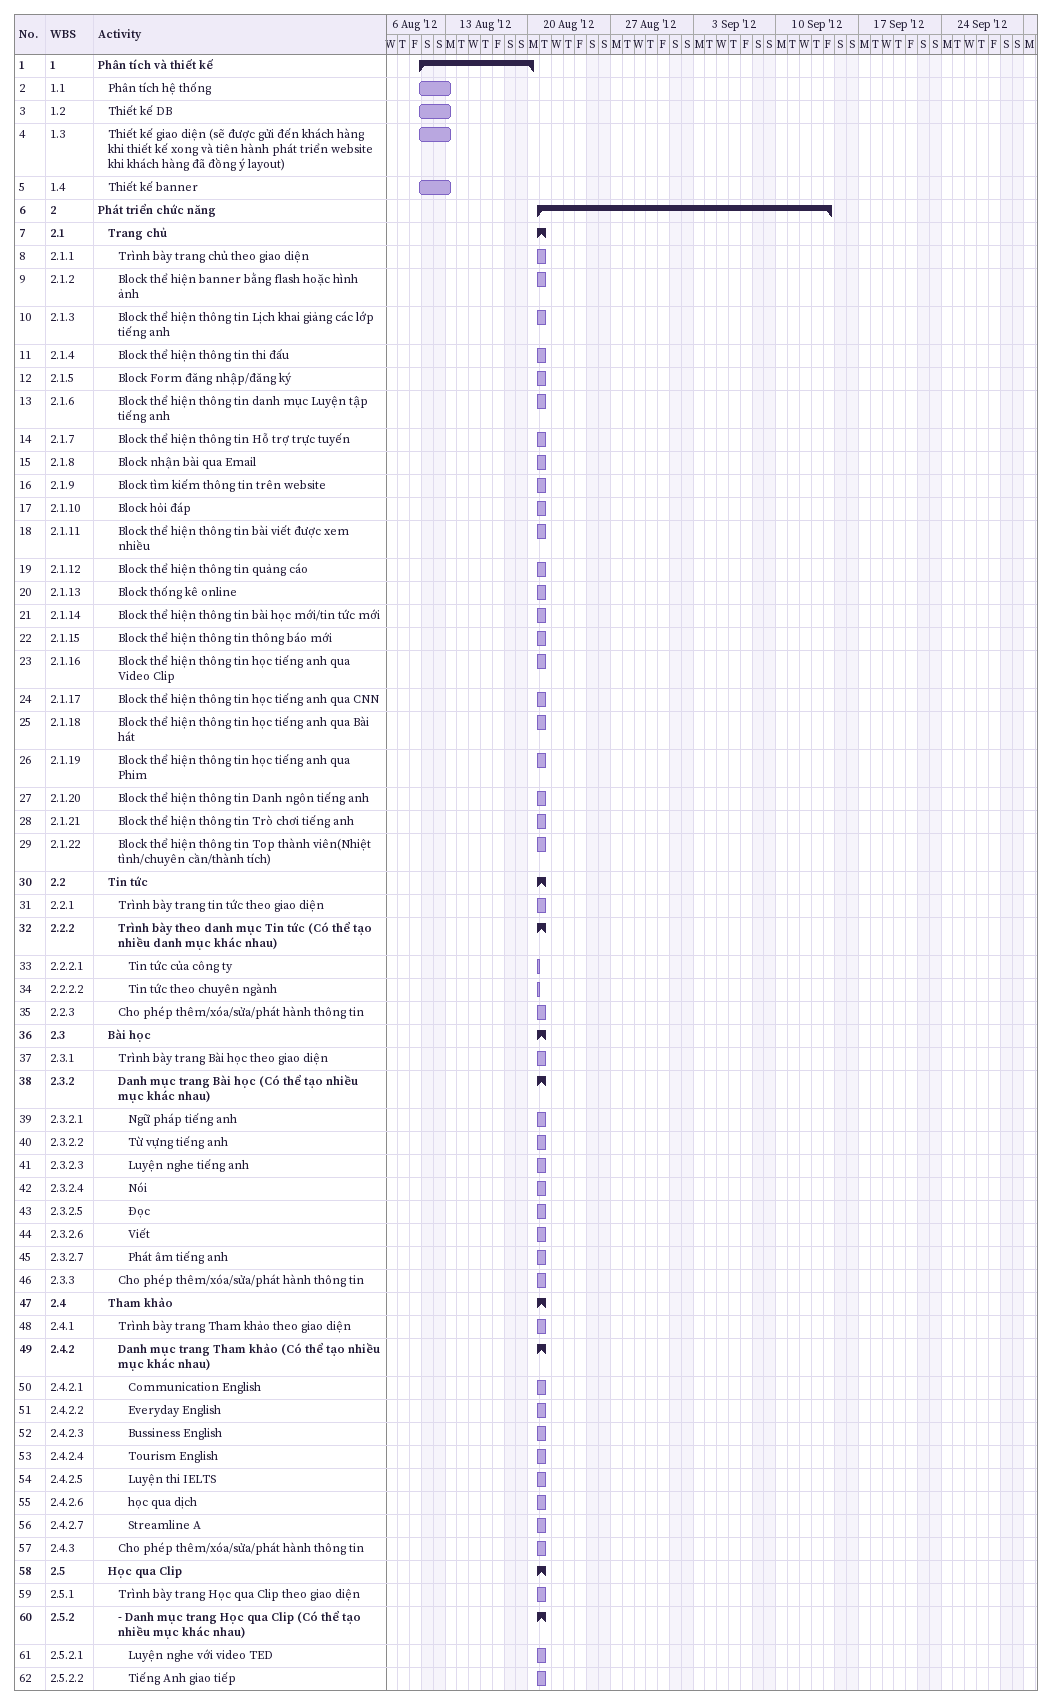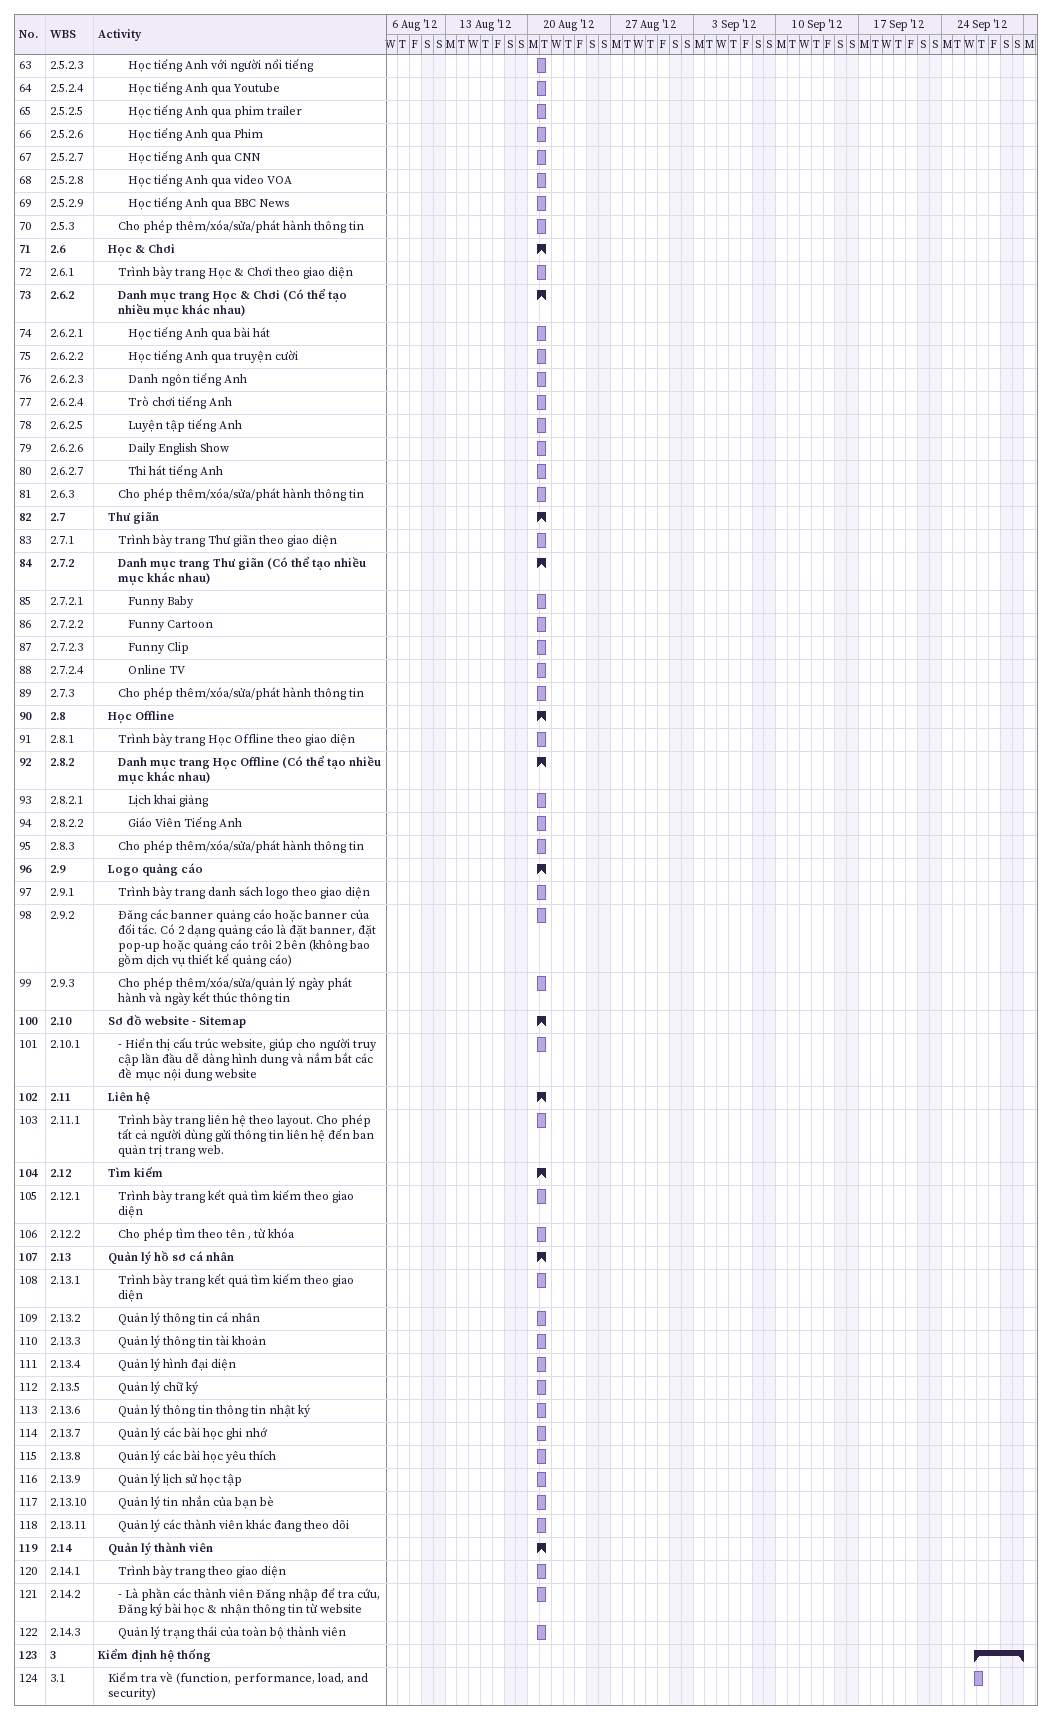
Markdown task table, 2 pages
| ID | WBS | Task | Start | Finish |
|---|---|---|---|---|
| 1 | 1 | **Phân tích và thiết kế** | 2012-08-10 | 2012-08-20 |
| 2 | 1.1 | Phân tích hệ thống | 2012-08-10 | 2012-08-13 |
| 3 | 1.2 | Thiết kế DB | 2012-08-10 | 2012-08-13 |
| 4 | 1.3 | Thiết kế giao diện (sẽ được gửi đến khách hàng khi thiết kế xong và tiên hành phát triển website khi khách hàng đã đồng ý layout) | 2012-08-10 | 2012-08-13 |
| 5 | 1.4 | Thiết kế banner | 2012-08-10 | 2012-08-13 |
| 6 | 2 | **Phát triển chức năng** | 2012-08-20 | 2012-09-14 |
| 7 | 2.1 | **Trang chủ** | 2012-08-20 | 2012-08-21 |
| 8 | 2.1.1 | Trình bày trang chủ theo giao diện | 2012-08-20 | 2012-08-21 |
| 9 | 2.1.2 | Block thể hiện banner bằng flash hoặc hình ảnh | 2012-08-20 | 2012-08-21 |
| 10 | 2.1.3 | Block thể hiện thông tin Lịch khai giảng các lớp tiếng anh | 2012-08-20 | 2012-08-21 |
| 11 | 2.1.4 | Block thể hiện thông tin thi đấu | 2012-08-20 | 2012-08-21 |
| 12 | 2.1.5 | Block Form đăng nhập/đăng ký | 2012-08-20 | 2012-08-21 |
| 13 | 2.1.6 | Block thể hiện thông tin danh mục Luyện tập tiếng anh | 2012-08-20 | 2012-08-21 |
| 14 | 2.1.7 | Block thể hiện thông tin Hỗ trợ trực tuyến | 2012-08-20 | 2012-08-21 |
| 15 | 2.1.8 | Block nhận bài qua Email | 2012-08-20 | 2012-08-21 |
| 16 | 2.1.9 | Block tìm kiếm thông tin trên website | 2012-08-20 | 2012-08-21 |
| 17 | 2.1.10 | Block hỏi đáp | 2012-08-20 | 2012-08-21 |
| 18 | 2.1.11 | Block thể hiện thông tin bài viết được xem nhiều | 2012-08-20 | 2012-08-21 |
| 19 | 2.1.12 | Block thể hiện thông tin quảng cáo | 2012-08-20 | 2012-08-21 |
| 20 | 2.1.13 | Block thống kê online | 2012-08-20 | 2012-08-21 |
| 21 | 2.1.14 | Block thể hiện thông tin bài học mới/tin tức mới | 2012-08-20 | 2012-08-21 |
| 22 | 2.1.15 | Block thể hiện thông tin thông báo mới | 2012-08-20 | 2012-08-21 |
| 23 | 2.1.16 | Block thể hiện thông tin học tiếng anh qua Video Clip | 2012-08-20 | 2012-08-21 |
| 24 | 2.1.17 | Block thể hiện thông tin học tiếng anh qua CNN | 2012-08-20 | 2012-08-21 |
| 25 | 2.1.18 | Block thể hiện thông tin học tiếng anh qua Bài hát | 2012-08-20 | 2012-08-21 |
| 26 | 2.1.19 | Block thể hiện thông tin học tiếng anh qua Phim | 2012-08-20 | 2012-08-21 |
| 27 | 2.1.20 | Block thể hiện thông tin Danh ngôn tiếng anh | 2012-08-20 | 2012-08-21 |
| 28 | 2.1.21 | Block thể hiện thông tin Trò chơi tiếng anh | 2012-08-20 | 2012-08-21 |
| 29 | 2.1.22 | Block thể hiện thông tin Top thành viên(Nhiệt tình/chuyên cần/thành tích) | 2012-08-20 | 2012-08-21 |
| 30 | 2.2 | **Tin tức** | 2012-08-20 | 2012-08-21 |
| 31 | 2.2.1 | Trình bày trang tin tức theo giao diện | 2012-08-20 | 2012-08-21 |
| 32 | 2.2.2 | **Trình bày theo danh mục Tin tức (Có thể tạo nhiều danh mục khác nhau)** | 2012-08-20 | 2012-08-21 |
| 33 | 2.2.2.1 | Tin tức của công ty | 2012-08-20 | 2012-08-20 |
| 34 | 2.2.2.2 | Tin tức theo chuyên ngành | 2012-08-20 | 2012-08-20 |
| 35 | 2.2.3 | Cho phép thêm/xóa/sửa/phát hành thông tin | 2012-08-20 | 2012-08-21 |
| 36 | 2.3 | **Bài học** | 2012-08-20 | 2012-08-21 |
| 37 | 2.3.1 | Trình bày trang Bài học theo giao diện | 2012-08-20 | 2012-08-21 |
| 38 | 2.3.2 | **Danh mục trang Bài học (Có thể tạo nhiều mục khác nhau)** | 2012-08-20 | 2012-08-21 |
| 39 | 2.3.2.1 | Ngữ pháp tiếng anh | 2012-08-20 | 2012-08-21 |
| 40 | 2.3.2.2 | Từ vựng tiếng anh | 2012-08-20 | 2012-08-21 |
| 41 | 2.3.2.3 | Luyện nghe tiếng anh | 2012-08-20 | 2012-08-21 |
| 42 | 2.3.2.4 | Nói | 2012-08-20 | 2012-08-21 |
| 43 | 2.3.2.5 | Đọc | 2012-08-20 | 2012-08-21 |
| 44 | 2.3.2.6 | Viết | 2012-08-20 | 2012-08-21 |
| 45 | 2.3.2.7 | Phát âm tiếng anh | 2012-08-20 | 2012-08-21 |
| 46 | 2.3.3 | Cho phép thêm/xóa/sửa/phát hành thông tin | 2012-08-20 | 2012-08-21 |
| 47 | 2.4 | **Tham khảo** | 2012-08-20 | 2012-08-21 |
| 48 | 2.4.1 | Trình bày trang Tham khảo theo giao diện | 2012-08-20 | 2012-08-21 |
| 49 | 2.4.2 | **Danh mục trang Tham khảo (Có thể tạo nhiều mục khác nhau)** | 2012-08-20 | 2012-08-21 |
| 50 | 2.4.2.1 | Communication English | 2012-08-20 | 2012-08-21 |
| 51 | 2.4.2.2 | Everyday English | 2012-08-20 | 2012-08-21 |
| 52 | 2.4.2.3 | Bussiness English | 2012-08-20 | 2012-08-21 |
| 53 | 2.4.2.4 | Tourism English | 2012-08-20 | 2012-08-21 |
| 54 | 2.4.2.5 | Luyện thi IELTS | 2012-08-20 | 2012-08-21 |
| 55 | 2.4.2.6 | học qua dịch | 2012-08-20 | 2012-08-21 |
| 56 | 2.4.2.7 | Streamline A | 2012-08-20 | 2012-08-21 |
| 57 | 2.4.3 | Cho phép thêm/xóa/sửa/phát hành thông tin | 2012-08-20 | 2012-08-21 |
| 58 | 2.5 | **Học qua Clip** | 2012-08-20 | 2012-08-21 |
| 59 | 2.5.1 | Trình bày trang Học qua Clip theo giao diện | 2012-08-20 | 2012-08-21 |
| 60 | 2.5.2 | **- Danh mục trang Học qua Clip (Có thể tạo nhiều mục khác nhau)** | 2012-08-20 | 2012-08-21 |
| 61 | 2.5.2.1 | Luyện nghe với video TED | 2012-08-20 | 2012-08-21 |
| 62 | 2.5.2.2 | Tiếng Anh giao tiếp | 2012-08-20 | 2012-08-21 |
| 63 | 2.5.2.3 | Học tiếng Anh với người nổi tiếng | 2012-08-20 | 2012-08-21 |
| 64 | 2.5.2.4 | Học tiếng Anh qua Youtube | 2012-08-20 | 2012-08-21 |
| 65 | 2.5.2.5 | Học tiếng Anh qua phim trailer | 2012-08-20 | 2012-08-21 |
| 66 | 2.5.2.6 | Học tiếng Anh qua Phim | 2012-08-20 | 2012-08-21 |
| 67 | 2.5.2.7 | Học tiếng Anh qua CNN | 2012-08-20 | 2012-08-21 |
| 68 | 2.5.2.8 | Học tiếng Anh qua video VOA | 2012-08-20 | 2012-08-21 |
| 69 | 2.5.2.9 | Học tiếng Anh qua BBC News | 2012-08-20 | 2012-08-21 |
| 70 | 2.5.3 | Cho phép thêm/xóa/sửa/phát hành thông tin | 2012-08-20 | 2012-08-21 |
| 71 | 2.6 | **Học & Chơi** | 2012-08-20 | 2012-08-21 |
| 72 | 2.6.1 | Trình bày trang Học & Chơi theo giao diện | 2012-08-20 | 2012-08-21 |
| 73 | 2.6.2 | **Danh mục trang Học & Chơi (Có thể tạo nhiều mục khác nhau)** | 2012-08-20 | 2012-08-21 |
| 74 | 2.6.2.1 | Học tiếng Anh qua bài hát | 2012-08-20 | 2012-08-21 |
| 75 | 2.6.2.2 | Học tiếng Anh qua truyện cười | 2012-08-20 | 2012-08-21 |
| 76 | 2.6.2.3 | Danh ngôn tiếng Anh | 2012-08-20 | 2012-08-21 |
| 77 | 2.6.2.4 | Trò chơi tiếng Anh | 2012-08-20 | 2012-08-21 |
| 78 | 2.6.2.5 | Luyện tập tiếng Anh | 2012-08-20 | 2012-08-21 |
| 79 | 2.6.2.6 | Daily English Show | 2012-08-20 | 2012-08-21 |
| 80 | 2.6.2.7 | Thi hát tiếng Anh | 2012-08-20 | 2012-08-21 |
| 81 | 2.6.3 | Cho phép thêm/xóa/sửa/phát hành thông tin | 2012-08-20 | 2012-08-21 |
| 82 | 2.7 | **Thư giãn** | 2012-08-20 | 2012-08-21 |
| 83 | 2.7.1 | Trình bày trang Thư giãn theo giao diện | 2012-08-20 | 2012-08-21 |
| 84 | 2.7.2 | **Danh mục trang Thư giãn (Có thể tạo nhiều mục khác nhau)** | 2012-08-20 | 2012-08-21 |
| 85 | 2.7.2.1 | Funny Baby | 2012-08-20 | 2012-08-21 |
| 86 | 2.7.2.2 | Funny Cartoon | 2012-08-20 | 2012-08-21 |
| 87 | 2.7.2.3 | Funny Clip | 2012-08-20 | 2012-08-21 |
| 88 | 2.7.2.4 | Online TV | 2012-08-20 | 2012-08-21 |
| 89 | 2.7.3 | Cho phép thêm/xóa/sửa/phát hành thông tin | 2012-08-20 | 2012-08-21 |
| 90 | 2.8 | **Học Offline** | 2012-08-20 | 2012-08-21 |
| 91 | 2.8.1 | Trình bày trang Học Offline theo giao diện | 2012-08-20 | 2012-08-21 |
| 92 | 2.8.2 | **Danh mục trang Học Offline (Có thể tạo nhiều mục khác nhau)** | 2012-08-20 | 2012-08-21 |
| 93 | 2.8.2.1 | Lịch khai giảng | 2012-08-20 | 2012-08-21 |
| 94 | 2.8.2.2 | Giáo Viên Tiếng Anh | 2012-08-20 | 2012-08-21 |
| 95 | 2.8.3 | Cho phép thêm/xóa/sửa/phát hành thông tin | 2012-08-20 | 2012-08-21 |
| 96 | 2.9 | **Logo quảng cáo** | 2012-08-20 | 2012-08-21 |
| 97 | 2.9.1 | Trình bày trang danh sách logo theo giao diện | 2012-08-20 | 2012-08-21 |
| 98 | 2.9.2 | Đăng các banner quảng cáo hoặc banner của đối tác. Có 2 dạng quảng cáo là đặt banner, đặt pop-up hoặc quảng cáo trôi 2 bên (không bao gồm dịch vụ thiết kế quảng cáo) | 2012-08-20 | 2012-08-21 |
| 99 | 2.9.3 | Cho phép thêm/xóa/sửa/quản lý ngày phát hành và ngày kết thúc thông tin | 2012-08-20 | 2012-08-21 |
| 100 | 2.10 | **Sơ đồ website - Sitemap** | 2012-08-20 | 2012-08-21 |
| 101 | 2.10.1 | - Hiển thị cấu trúc website, giúp cho người truy cập lần đầu dễ dàng hình dung và nắm bắt các đề mục nội dung website | 2012-08-20 | 2012-08-21 |
| 102 | 2.11 | **Liên hệ** | 2012-08-20 | 2012-08-21 |
| 103 | 2.11.1 | Trình bày trang liên hệ theo layout. Cho phép tất cả người dùng gửi thông tin liên hệ đến ban quản trị trang web. | 2012-08-20 | 2012-08-21 |
| 104 | 2.12 | **Tìm kiếm** | 2012-08-20 | 2012-08-21 |
| 105 | 2.12.1 | Trình bày trang kết quả tìm kiếm theo giao diện | 2012-08-20 | 2012-08-21 |
| 106 | 2.12.2 | Cho phép tìm theo tên , từ khóa | 2012-08-20 | 2012-08-21 |
| 107 | 2.13 | **Quản lý hồ sơ cá nhân** | 2012-08-20 | 2012-08-21 |
| 108 | 2.13.1 | Trình bày trang kết quả tìm kiếm theo giao diện | 2012-08-20 | 2012-08-21 |
| 109 | 2.13.2 | Quản lý thông tin cá nhân | 2012-08-20 | 2012-08-21 |
| 110 | 2.13.3 | Quản lý thông tin tài khoản | 2012-08-20 | 2012-08-21 |
| 111 | 2.13.4 | Quản lý hình đại diện | 2012-08-20 | 2012-08-21 |
| 112 | 2.13.5 | Quản lý chữ ký | 2012-08-20 | 2012-08-21 |
| 113 | 2.13.6 | Quản lý thông tin thông tin nhật ký | 2012-08-20 | 2012-08-21 |
| 114 | 2.13.7 | Quản lý các bài học ghi nhớ | 2012-08-20 | 2012-08-21 |
| 115 | 2.13.8 | Quản lý các bài học yêu thích | 2012-08-20 | 2012-08-21 |
| 116 | 2.13.9 | Quản lý lịch sử học tập | 2012-08-20 | 2012-08-21 |
| 117 | 2.13.10 | Quản lý tin nhắn của bạn bè | 2012-08-20 | 2012-08-21 |
| 118 | 2.13.11 | Quản lý các thành viên khác đang theo dõi | 2012-08-20 | 2012-08-21 |
| 119 | 2.14 | **Quản lý thành viên** | 2012-08-20 | 2012-08-21 |
| 120 | 2.14.1 | Trình bày trang theo giao diện | 2012-08-20 | 2012-08-21 |
| 121 | 2.14.2 | - Là phần các thành viên Đăng nhập để tra cứu, Đăng ký bài học & nhận thông tin từ website | 2012-08-20 | 2012-08-21 |
| 122 | 2.14.3 | Quản lý trạng thái của toàn bộ thành viên | 2012-08-20 | 2012-08-21 |
| 123 | 3 | **Kiểm định hệ thống** | 2012-09-26 | 2012-09-30 |
| 124 | 3.1 | Kiểm tra về (function, performance, load, and security) | 2012-09-26 | 2012-09-27 |
